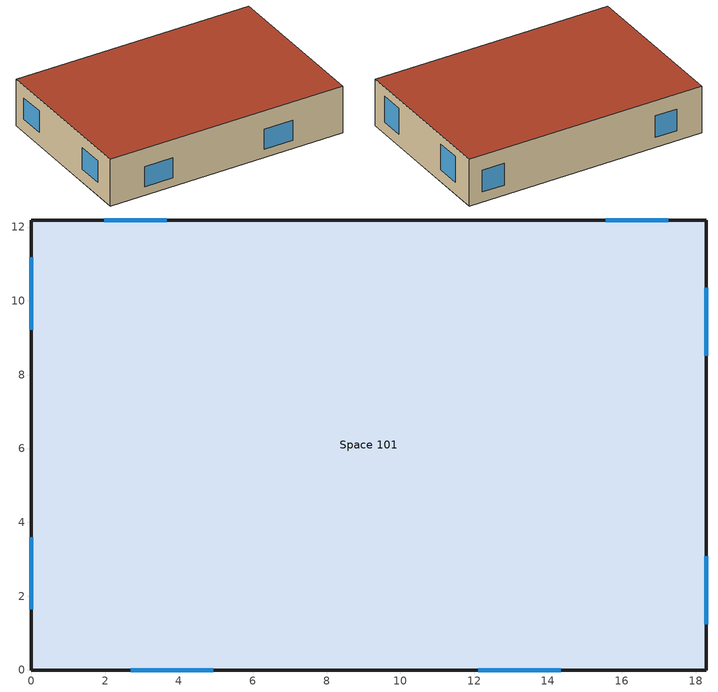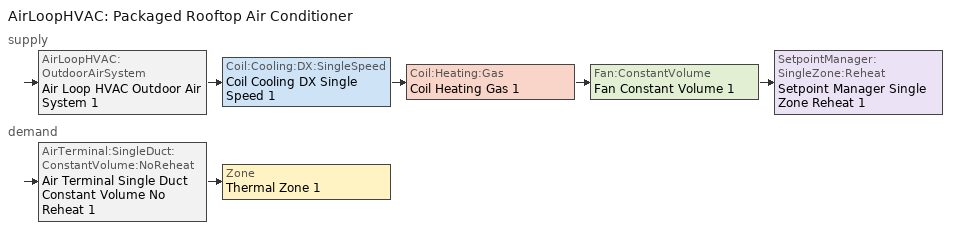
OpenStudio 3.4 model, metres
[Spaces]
Space 101
 floor ground: 18.29,12.19 18.29,0 0,0 0,12.19 z0
 wall outside: 0,12.19 0,0 18.29,0 18.29,12.19 0,12.19 z0:3.66
 window: 2.69,0 4.93,0 / 12.11,0 14.34,0 z0.67:2.23; 18.29,1.24 18.29,3.08 / 18.29,8.51 18.29,10.35 z0.93:2.96; 17.26,12.19 15.56,12.19 / 3.68,12.19 1.98,12.19 z0.79:2.48; 0,11.18 0,9.22 / 0,3.6 0,1.64 z1.02:2.7
 roof outside: 18.29,0 18.29,12.19 0,12.19 0,0 z3.66
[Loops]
AirLoopHVAC 'Packaged Rooftop Air Conditioner'
 supply: AirLoopHVAC:OutdoorAirSystem 'Air Loop HVAC Outdoor Air System 1' > Coil:Cooling:DX:SingleSpeed 'Coil Cooling DX Single Speed 1' > Coil:Heating:Gas 'Coil Heating Gas 1' > Fan:ConstantVolume 'Fan Constant Volume 1' > SetpointManager:SingleZone:Reheat 'Setpoint Manager Single Zone Reheat 1'
 demand: AirTerminal:SingleDuct:ConstantVolume:NoReheat 'Air Terminal Single Duct Constant Volume No Reheat 1' > Zone 'Thermal Zone 1'
[Building]
Building 1: Space Type=MidriseApartment Apartment; Default Construction Set=DOE Ref Pre-1980 - MidApt - ASHRAE 169-2013-6A
[Site]
Buffalo Niagara Intl Ap: Latitude {deg}=42.93; Longitude {deg}=-78.73; Time Zone {hr}=-5; Elevation {m}=215
[ClimateZones]
Climate Zone Institution Name 1=ASHRAE; Climate Zone Document Name 1=ANSI/ASHRAE Standard 169; Climate Zone Document Year 1=2006; Climate Zone Institution Name 2=CEC; Climate Zone Document Name 2=California Climate Zone Descriptions; Climate Zone Document Year 2=1995
[SizingPeriod:DesignDay] Barometric Pressure {Pa}=98769; Rain Indicator=No; Snow Indicator=No; Day of Month=21; Daylight Saving Time Indicator=No; Dry-Bulb Temperature Range Modifier Type=DefaultMultipliers
Name | Maximum Dry-Bulb Temperature {C} | Daily Dry-Bulb Temperature Range {deltaC} | Wind Speed {m/s} | Wind Direction {deg} | Month | Day Type | Humidity Condition Type | Wetbulb or DewPoint at Maximum Dry-Bulb {C} | Enthalpy at Maximum Dry-Bulb {J/kg} | Solar Model Indicator | ASHRAE Clear Sky Optical Depth for Beam Irradiance | ASHRAE Clear Sky Optical Depth for Diffuse Irradiance | Sky Clearness
Buffalo Niagara Intl Ap Ann Clg .4% Condns Enth=>MDB | 27.9 | 9.3 | 5.7 | 240 | 7 | SummerDesignDay | Enthalpy | 23 | 72100 | ASHRAETau | 0.462 | 2.001
Buffalo Niagara Intl Ap Ann Clg .4% Condns DP=>MDB | 26.2 | 9.3 | 5.7 | 240 | 7 | SummerDesignDay | Dewpoint | 22.4 |  | ASHRAETau | 0.462 | 2.001
Buffalo Niagara Intl Ap Ann Clg .4% Condns WB=>MDB | 27.8 | 9.3 | 5.7 | 240 | 7 | SummerDesignDay | Wetbulb | 23.8 |  | ASHRAETau | 0.462 | 2.001
Buffalo Niagara Intl Ap Ann Clg .4% Condns DB=>MWB | 30.3 | 9.3 | 5.7 | 240 | 7 | SummerDesignDay | Wetbulb | 21.8 |  | ASHRAETau | 0.462 | 2.001
Buffalo Niagara Intl Ap Ann Htg Wind 99.6% Condns WS=>MCDB | -2.3 | 0 | 15.7 | 270 | 1 | WinterDesignDay | Wetbulb | -2.3 |  | ASHRAEClearSky |  |  | 0
Buffalo Niagara Intl Ap Ann Hum_n 99.6% Condns DP=>MCDB | -15.5 | 0 | 5.1 | 270 | 1 | WinterDesignDay | Dewpoint | -20.4 |  | ASHRAEClearSky |  |  | 0
Buffalo Niagara Intl Ap Ann Htg 99.6% Condns DB | -16.3 | 0 | 5.1 | 270 | 1 | WinterDesignDay | Wetbulb | -16.3 |  | ASHRAEClearSky |  |  | 0
[Construction]
Typical Interior Partition; Typical Interior Door: G05 25mm wood
Typical Insulated Exterior Mass Floor: 4 in. Normalweight Concrete Floor, Typical Carpet Pad
Typical IEAD Roof: Roof Membrane, Typical Insulation R-1.96 6, Metal Roof Surface
Typical Interior Floor: 100mm Normalweight concrete floor, CP02 CARPET PAD 1
Typical Interior Wall: G01 13mm gypsum board, G01 13mm gypsum board
Typical Interior Ceiling: CP02 CARPET PAD 1, 100mm Normalweight concrete floor
Typical Insulated Carpeted 6in Slab Floor: 6 in. Normalweight Concrete Floor, Typical Carpet Pad
Typical Insulated Basement Mass Wall: 8 in. Concrete Block Basement Wall
Typical Insulated Metal Door: F08 Metal surface, Typical Insulation R-2.17 1
U 0.88 SHGC 0.16 Sgl Ref-A-L Clr 6mm: REF A CLEAR LO 6MM
Typical Overhead Door: Typical Insulation R-2.17 1
Typical Interior Window: Clear 3mm 1
Typical Insulated Steel Framed Exterior Wall R-6.9 8: 25mm Stucco, 5/8 in. Gypsum Board, Typical Insulation R-4.72 8, 5/8 in. Gypsum Board
U 0.62 SHGC 0.41 Simple Glazing Window U-0.62 SHGC 0.41 204: U 0.62 SHGC 0.41 Simple Glazing U-1.23 SHGC 0.41 204
U 0.62 SHGC 0.41 Simple Glazing Window U-0.62 SHGC 0.41 205: U 0.62 SHGC 0.41 Simple Glazing U-1.23 SHGC 0.41 205
[Material]
Name | Roughness | Thickness {m} | Conductivity {W/m-K} | Density {kg/m3} | Specific Heat {J/kg-K} | Thermal Absorptance | Solar Absorptance | Visible Absorptance
Roof Membrane | VeryRough | 0.0095 | 0.16 | 1121.29 | 1460 | 0.9 | 0.7 | 0.7
F08 Metal surface; Metal Roof Surface | Smooth | 0.0008 | 45.28 | 7824 | 500 | 0.9 | 0.7 | 0.7
G05 25mm wood | MediumSmooth | 0.0254 | 0.15 | 608 | 1630 | 0.9 | 0.5 | 0.5
4 in. Normalweight Concrete Floor | MediumRough | 0.1016 | 2.31 | 2322 | 832 | 0.9 | 0.7 | 0.7
25mm Stucco | Smooth | 0.0254 | 0.72 | 1856 | 840 | 0.9 | 0.7 | 0.7
5/8 in. Gypsum Board | MediumSmooth | 0.0159 | 0.16 | 800 | 1090 | 0.9 | 0.7 | 0.7
100mm Normalweight concrete floor | MediumRough | 0.1016 | 2.31045 | 2322 | 832.557 |  | 0 | 0
G01 13mm gypsum board | Smooth | 0.0127 | 0.160031 | 800.001 | 1090.73 | 0.9 | 0.7 | 0.5
6 in. Normalweight Concrete Floor | MediumRough | 0.1524 | 2.31 | 2322 | 832 | 0.9 | 0.7 | 0.7
8 in. Concrete Block Basement Wall | MediumRough | 0.2032 | 1.326 | 1842 | 912 | 0.9 | 0.7 | 0.7
[Material:NoMass] Roughness=Smooth; Thermal Absorptance=0.9; Solar Absorptance=0.7
Name | Thermal Resistance {m2-K/W} | Visible Absorptance
Typical Carpet Pad; CP02 CARPET PAD 1 | 0.21648 | 0.8
Typical Insulation R-1.96 6 | 0.34506 | 0.7
Typical Insulation R-2.17 1 | 0.381975 | 0.7
Typical Insulation R-4.72 8 | 0.830832 | 0.7
[WindowMaterial:Glazing] Optical Data Type=SpectralAverage; Infrared Transmittance at Normal Incidence=0; Front Side Infrared Hemispherical Emissivity=0.84; Conductivity {W/m-K}=0.9; Dirt Correction Factor for Solar and Visible Transmittance=1; Solar Diffusing=No
Name | Thickness {m} | Solar Transmittance at Normal Incidence | Front Side Solar Reflectance at Normal Incidence | Back Side Solar Reflectance at Normal Incidence | Visible Transmittance at Normal Incidence | Front Side Visible Reflectance at Normal Incidence | Back Side Visible Reflectance at Normal Incidence | Back Side Infrared Hemispherical Emissivity
REF A CLEAR LO 6MM | 0.006 | 0.066 | 0.341 | 0.493 | 0.08 | 0.41 | 0.37 | 0.4
Clear 3mm 1 | 0.003 | 0.837 | 0.075 | 0.075 | 0.898 | 0.081 | 0.081 | 0.84
[WindowMaterial:Blind]
Window Material Blind 1: Slat Width {m}=0.025; Slat Separation {m}=0.01875; Front Side Slat Beam Solar Reflectance=0.5; Back Side Slat Beam Solar Reflectance=0.5; Front Side Slat Diffuse Solar Reflectance=0.5; Back Side Slat Diffuse Solar Reflectance=0.5; Slat Beam Visible Transmittance=0
[DefaultConstructionSet]
DOE Ref Pre-1980 - MidApt - ASHRAE 169-2013-6A: Default Exterior Surface Constructions=Default Surface Constructions 781; Default Interior Surface Constructions=Default Surface Constructions 782; Default Ground Contact Surface Constructions=Default Surface Constructions 783; Default Exterior SubSurface Constructions=Default Sub Surface Constructions 521; Default Interior SubSurface Constructions=Default Sub Surface Constructions 522; Interior Partition Construction=Typical Interior Partition
[DefaultSurfaceConstructions]
Name | Floor Construction | Wall Construction | Roof Ceiling Construction
Default Surface Constructions 781 | Typical Insulated Exterior Mass Floor | Typical Insulated Steel Framed Exterior Wall R-6.9 8 | Typical IEAD Roof
Default Surface Constructions 782 | Typical Interior Floor | Typical Interior Wall | Typical Interior Ceiling
Default Surface Constructions 783 | Typical Insulated Carpeted 6in Slab Floor | Typical Insulated Basement Mass Wall
[DefaultSubSurfaceConstructions]
Name | Fixed Window Construction | Operable Window Construction | Door Construction | Glass Door Construction | Overhead Door Construction | Tubular Daylight Dome Construction | Tubular Daylight Diffuser Construction
Default Sub Surface Constructions 521 | U 0.62 SHGC 0.41 Simple Glazing Window U-0.62 SHGC 0.41 204 | U 0.62 SHGC 0.41 Simple Glazing Window U-0.62 SHGC 0.41 205 | Typical Insulated Metal Door | U 0.88 SHGC 0.16 Sgl Ref-A-L Clr 6mm | Typical Overhead Door | Typical Interior Window | Typical Interior Window
Default Sub Surface Constructions 522 | Typical Interior Window | Typical Interior Window | Typical Interior Door
[WindowMaterial:SimpleGlazingSystem] U-Factor {W/m2-K}=7; Solar Heat Gain Coefficient=0.41; Visible Transmittance=0.32
U 0.62 SHGC 0.41 Simple Glazing U-1.23 SHGC 0.41 204; U 0.62 SHGC 0.41 Simple Glazing U-1.23 SHGC 0.41 205
[DefaultScheduleSet]
MidriseApartment Apartment Schedule Set: Number of People Schedule=MidriseApartment Apartment Occ; People Activity Level Schedule=MidriseApartment Activity; Lighting Schedule=MidriseApartment Apartment Light; Electric Equipment Schedule=ApartmentMidRise EQP_APT_SCH; Infiltration Schedule=MidriseApartment Infil
[Lights:Definition]
MidriseApartment Apartment Lights Definition: Design Level Calculation Method=Watts/Area; Watts per Space Floor Area {W/m2}=3.87501; Fraction Radiant=0; Fraction Visible=0; Return Air Fraction=0
[DesignSpecification:OutdoorAir]
MidriseApartment Apartment Ventilation: Outdoor Air Method=Sum; Outdoor Air Flow per Person {m3/s-person}=0.0169901
[ElectricEquipment:Definition]
MidriseApartment Apartment Elec Equip Definition: Design Level Calculation Method=Watts/Area; Watts per Space Floor Area {W/m2}=5.38196; Fraction Latent=0; Fraction Radiant=0.5; Fraction Lost=0
[ThermostatSetpoint:DualSetpoint]
Thermostat Setpoint Dual Setpoint 1: Heating Setpoint Temperature Schedule=Small Office HtgSetp 1; Cooling Setpoint Temperature Schedule=Small Office ClgSetp 1
[ShadingControl]
Shading Control 1: Shading Type=InteriorBlind; Shading Device Material=Window Material Blind 1; Multiple Surface Control Type=Sequential
[BuildingStory]
Building Story 1: Nominal Z Coordinate {m}=0; Nominal Floor to Floor Height {m}=0.3048
[Space]
Space 101: Building Story=Building Story 1; Thermal Zone=Thermal Zone 1
[ThermalZone]
Thermal Zone 1: Thermostat=Thermostat Setpoint Dual Setpoint 1; Use Ideal Air Loads=No
[Sizing:Zone]
Thermal Zone 1: Zone Cooling Design Supply Air Temperature Input Method=SupplyAirTemperature; Zone Cooling Design Supply Air Temperature {C}=14; Zone Cooling Design Supply Air Temperature Difference {deltaC}=11.11; Zone Heating Design Supply Air Temperature Input Method=SupplyAirTemperature; Zone Heating Design Supply Air Temperature {C}=40; Zone Heating Design Supply Air Temperature Difference {deltaC}=11.11; Zone Cooling Design Supply Air Humidity Ratio {kg-H2O/kg-air}=0.0085; Zone Heating Design Supply Air Humidity Ratio {kg-H2O/kg-air}=0.008; Cooling Design Air Flow Method=DesignDay; Heating Design Air Flow Method=DesignDay; Account for Dedicated Outdoor Air System=No; Dedicated Outdoor Air System Control Strategy=NeutralSupplyAir; Dedicated Outdoor Air Low Setpoint Temperature for Design {C}=autosize; Dedicated Outdoor Air High Setpoint Temperature for Design {C}=autosize
[Zone equipment]
Thermal Zone 1: Air Terminal Single Duct Constant Volume No Reheat 1
[AirLoopHVAC]
Packaged Rooftop Air Conditioner: Availability Schedule=AlwaysOnRuleset; Design Supply Air Flow Rate {m3/s}=autosize; Design Return Air Flow Fraction of Supply Air Flow=1
[Sizing:System]
Packaged Rooftop Air Conditioner: Type of Load to Size On=Sensible; Design Outdoor Air Flow Rate {m3/s}=Autosize; Central Heating Maximum System Air Flow Ratio=1; Preheat Design Temperature {C}=7; Preheat Design Humidity Ratio {kg-H2O/kg-Air}=0.008; Precool Design Temperature {C}=12.8; Precool Design Humidity Ratio {kg-H2O/kg-Air}=0.008; Central Cooling Design Supply Air Temperature {C}=12.8; Central Heating Design Supply Air Temperature {C}=40; Sizing Option=NonCoincident; 100% Outdoor Air in Cooling=Yes; 100% Outdoor Air in Heating=Yes; Central Cooling Design Supply Air Humidity Ratio {kg-H2O/kg-Air}=0.0085; Central Heating Design Supply Air Humidity Ratio {kg-H2O/kg-Air}=0.008; Cooling Design Air Flow Method=DesignDay; Cooling Design Air Flow Rate {m3/s}=0; Heating Design Air Flow Method=DesignDay; Heating Design Air Flow Rate {m3/s}=0; System Outdoor Air Method=ZoneSum; Zone Maximum Outdoor Air Fraction=1; Cooling Supply Air Flow Rate Per Floor Area {m3/s-m2}=0.00996765; Cooling Fraction of Autosized Cooling Supply Air Flow Rate=1; Cooling Supply Air Flow Rate Per Unit Cooling Capacity {m3/s-W}=3.94755e-05; Heating Supply Air Flow Rate Per Floor Area {m3/s-m2}=0.00996765; Heating Fraction of Autosized Heating Supply Air Flow Rate=1; Heating Fraction of Autosized Cooling Supply Air Flow Rate=1; Heating Supply Air Flow Rate Per Unit Heating Capacity {m3/s-W}=3.15882e-05; Cooling Design Capacity Method=CoolingDesignCapacity; Cooling Design Capacity {W}=autosize; Cooling Design Capacity Per Floor Area {W/m2}=234.7; Fraction of Autosized Cooling Design Capacity=1; Heating Design Capacity Method=HeatingDesignCapacity; Heating Design Capacity {W}=autosize; Heating Design Capacity Per Floor Area {W/m2}=157; Fraction of Autosized Heating Design Capacity=1; Central Cooling Capacity Control Method=OnOff; Occupant Diversity=autosize
[Fan:ConstantVolume]
Fan Constant Volume 1: Availability Schedule=Always On Discrete; Pressure Rise {Pa}=500; Maximum Flow Rate {m3/s}=AutoSize
[Coil:Heating:Gas]
Coil Heating Gas 1: Availability Schedule=Always On Discrete; Gas Burner Efficiency=0.8; Nominal Capacity {W}=AutoSize; Parasitic Electric Load {W}=0; Parasitic Gas Load {W}=0
[Coil:Cooling:DX:SingleSpeed]
Coil Cooling DX Single Speed 1: Availability Schedule=Always On Discrete; Rated Total Cooling Capacity {W}=autosize; Rated Sensible Heat Ratio=autosize; Rated COP {W/W}=3; Rated Air Flow Rate {m3/s}=autosize; Rated Evaporator Fan Power Per Volume Flow Rate {W/(m3/s)}=773.3; Total Cooling Capacity Function of Temperature Curve=Curve Biquadratic 1; Total Cooling Capacity Function of Flow Fraction Curve=Curve Quadratic 1; Energy Input Ratio Function of Temperature Curve=Curve Biquadratic 2; Energy Input Ratio Function of Flow Fraction Curve=Curve Quadratic 2; Part Load Fraction Correlation Curve=Curve Quadratic 3; Minimum Outdoor Dry-Bulb Temperature for Compressor Operation {C}=-25; Condenser Type=AirCooled; Evaporative Condenser Effectiveness=0; Evaporative Condenser Air Flow Rate {m3/s}=Autosize; Evaporative Condenser Pump Rated Power Consumption {W}=Autosize; Crankcase Heater Capacity {W}=0; Maximum Outdoor Dry-Bulb Temperature for Crankcase Heater Operation {C}=0; Basin Heater Capacity {W/K}=0; Basin Heater Setpoint Temperature {C}=10
[SetpointManager:SingleZone:Reheat]
Setpoint Manager Single Zone Reheat 1: Minimum Supply Air Temperature {C}=-99; Maximum Supply Air Temperature {C}=99; Control Zone=Thermal Zone 1
[Controller:OutdoorAir]
Controller Outdoor Air 1: Minimum Outdoor Air Flow Rate {m3/s}=0; Maximum Outdoor Air Flow Rate {m3/s}=Autosize; Economizer Control Type=NoEconomizer; Economizer Control Action Type=ModulateFlow; Economizer Maximum Limit Dry-Bulb Temperature {C}=28; Economizer Maximum Limit Enthalpy {J/kg}=64000; Economizer Minimum Limit Dry-Bulb Temperature {C}=-100; Lockout Type=NoLockout; Minimum Limit Type=FixedMinimum; Controller Mechanical Ventilation=Controller Mechanical Ventilation 1; High Humidity Control=No; Heat Recovery Bypass Control Type=BypassWhenWithinEconomizerLimits
[Controller:MechanicalVentilation]
Controller Mechanical Ventilation 1: Availability Schedule=Always On Discrete
[AirLoopHVAC:OutdoorAirSystem]
Air Loop HVAC Outdoor Air System 1: Controller=Controller Outdoor Air 1
[AirTerminal:SingleDuct:ConstantVolume:NoReheat]
Air Terminal Single Duct Constant Volume No Reheat 1: Availability Schedule=Always On Discrete; Maximum Air Flow Rate {m3/s}=AutoSize
[SpaceType]
MidriseApartment Apartment: Default Schedule Set=MidriseApartment Apartment Schedule Set; Design Specification Outdoor Air Object=MidriseApartment Apartment Ventilation; Standards Building Type=MidriseApartment; Standards Space Type=Apartment
[People]
MidriseApartment Apartment People: People Definition=MidriseApartment Apartment People Definition; Space or SpaceType=MidriseApartment Apartment; Work Efficiency Schedule=Work Efficiency Schedule; Clothing Insulation Schedule=Clothing Schedule; Air Velocity Schedule=Air Velocity Schedule; Multiplier=1
[People:Definition]
MidriseApartment Apartment People Definition: Number of People Calculation Method=People/Area; People per Space Floor Area {person/m2}=0.0283091; Fraction Radiant=0.3
[Lights]
MidriseApartment Apartment Lights: Lights Definition=MidriseApartment Apartment Lights Definition; Space or SpaceType=MidriseApartment Apartment; Fraction Replaceable=0
[ElectricEquipment]
MidriseApartment Apartment Elec Equip: Electric Equipment Definition=MidriseApartment Apartment Elec Equip Definition; Space or SpaceType=MidriseApartment Apartment
[SpaceInfiltration:DesignFlowRate]
MidriseApartment Apartment Infiltration: Space or SpaceType=MidriseApartment Apartment; Design Flow Rate Calculation Method=Flow/ExteriorWallArea; Flow per Exterior Surface Area {m3/s-m2}=0.00113284
[Schedule:Constant]
Always On Discrete: Value=1
[Schedule:Ruleset]
Name | Default Day Schedule | Summer Design Day Schedule | Winter Design Day Schedule
AlwaysOnRuleset | Schedule Day 1
Small Office ClgSetp 1 | Small Office ClgSetp Default Schedule 1 | Small Office ClgSetp Summer Design Day 1 | Small Office ClgSetp Winter Design Day 1
Small Office HtgSetp 1 | Small Office HtgSetp Default Schedule 1 | Small Office HtgSetp Summer Design Day 1 | Small Office HtgSetp Winter Design Day 1
MidriseApartment Apartment Occ | MidriseApartment Apartment Occ Default | MidriseApartment Apartment Occ Summer Design Day | MidriseApartment Apartment Occ Winter Design Day
MidriseApartment Activity | MidriseApartment Activity Default | MidriseApartment Activity Summer Design Day | MidriseApartment Activity Winter Design Day
MidriseApartment Apartment Light | MidriseApartment Apartment Light Default | MidriseApartment Apartment Light Summer Design Day | MidriseApartment Apartment Light Winter Design Day
ApartmentMidRise EQP_APT_SCH | ApartmentMidRise EQP_APT_SCH Default | ApartmentMidRise EQP_APT_SCH Summer Design Day | ApartmentMidRise EQP_APT_SCH Winter Design Day
MidriseApartment Infil | MidriseApartment Infil Default | MidriseApartment Infil Summer Design Day | MidriseApartment Infil Winter Design Day
Work Efficiency Schedule | Work Efficiency Schedule Default
Clothing Schedule | Clothing Schedule Default Winter Clothes
Air Velocity Schedule | Air Velocity Schedule Default
[Schedule:Day]
Schedule Day 1; MidriseApartment Infil Default; MidriseApartment Infil Summer Design Day; MidriseApartment Infil Winter Design Day; Clothing Schedule Default Winter Clothes; Schedule Day 2: 24, 0, 1
Small Office ClgSetp Default Schedule 1; Small Office ClgSetp Summer Design Day 1: 6, 0, 26.7, 22, 0, 24, 24, 0, 26.7
Small Office ClgSetp Winter Design Day 1; Small Office ClgSetp Rule 1 Day Schedule 1: 24, 0, 26.7
Small Office ClgSetp Rule 2 Day Schedule 1: 6, 0, 26.7, 18, 0, 24, 24, 0, 26.7
Small Office HtgSetp Default Schedule 1: 6, 0, 15.6, 22, 0, 21, 24, 0, 15.6
Small Office HtgSetp Summer Design Day 1; Small Office HtgSetp Rule 1 Day Schedule 1: 24, 0, 15.6
Small Office HtgSetp Winter Design Day 1: 24, 0, 21
Small Office HtgSetp Rule 2 Day Schedule 1: 6, 0, 15.6, 18, 0, 21, 24, 0, 15.6
MidriseApartment Apartment Occ Default; MidriseApartment Apartment Occ Summer Design Day; MidriseApartment Apartment Occ Winter Design Day: 7, 0, 1, 8, 0, 0.85, 9, 0, 0.39, 16, 0, 0.25, 17, 0, 0.3, 18, 0, 0.52, 21, 0, 0.87, 24, 0, 1
MidriseApartment Activity Default; MidriseApartment Activity Summer Design Day; MidriseApartment Activity Winter Design Day: 24, 0, 120
MidriseApartment Apartment Light Default; MidriseApartment Apartment Light Summer Design Day; MidriseApartment Apartment Light Winter Design Day: 4, 0, 0.067, 5, 0, 0.187, 6, 0, 0.394, 7, 0, 0.44, 8, 0, 0.393, 9, 0, 0.172, 15, 0, 0.119, 16, 0, 0.206, 17, 0, 0.439, 18, 0, 0.616, 19, 0, 0.829, 20, 0, 0.986, 21, 0, 1, 22, 0, 0.692, 23, 0, 0.384, 24, 0, 0.16
ApartmentMidRise EQP_APT_SCH Default; ApartmentMidRise EQP_APT_SCH Summer Design Day; ApartmentMidRise EQP_APT_SCH Winter Design Day: 1, 0, 0.45, 2, 0, 0.41, 3, 0, 0.39, 5, 0, 0.38, 6, 0, 0.43, 7, 0, 0.54, 8, 0, 0.65, 9, 0, 0.66, 10, 0, 0.67, 11, 0, 0.69, 12, 0, 0.7, 13, 0, 0.69, 14, 0, 0.66, 15, 0, 0.65, 16, 0, 0.68, 17, 0, 0.8, 19, 0, 1, 20, 0, 0.93, 21, 0, 0.89, 22, 0, 0.85, 23, 0, 0.71, 24, 0, 0.58
Work Efficiency Schedule Default: 24, 0, 0
Clothing Schedule Summer Clothes: 24, 0, 0.5
Air Velocity Schedule Default: 24, 0, 0.2
[Schedule:Rule] Date Specification Type=DateRange; Start Day=1
Name | Schedule Ruleset | Rule Order | Day Schedule | Apply Sunday | Apply Monday | Apply Tuesday | Apply Wednesday | Apply Thursday | Apply Friday | Apply Saturday | Start Month | End Month | End Day
Small Office ClgSetp Rule 3 | Small Office ClgSetp 1 | 0 | Small Office ClgSetp Rule 1 Day Schedule 1 | Yes | No | No | No | No | No | No | 1 | 12 | 31
Small Office ClgSetp Rule 4 | Small Office ClgSetp 1 | 1 | Small Office ClgSetp Rule 2 Day Schedule 1 | No | No | No | No | No | No | Yes | 1 | 12 | 31
Small Office HtgSetp Rule 3 | Small Office HtgSetp 1 | 0 | Small Office HtgSetp Rule 1 Day Schedule 1 | Yes | No | No | No | No | No | No | 1 | 12 | 31
Small Office HtgSetp Rule 4 | Small Office HtgSetp 1 | 1 | Small Office HtgSetp Rule 2 Day Schedule 1 | No | No | No | No | No | No | Yes | 1 | 12 | 31
Schedule Rule 1 | Clothing Schedule | 0 | Clothing Schedule Summer Clothes |  |  |  |  |  |  |  | 5 | 9 | 30
Schedule Rule 2 | MidriseApartment Apartment Occ | 0 | Schedule Day 2 | Yes | Yes | Yes | Yes | Yes | Yes | Yes | 7 | 8 | 31
[Curve:Biquadratic] Minimum Value of x=17; Maximum Value of x=22; Minimum Value of y=13; Maximum Value of y=46
Name | Coefficient1 Constant | Coefficient2 x | Coefficient3 x**2 | Coefficient4 y | Coefficient5 y**2 | Coefficient6 x*y
Curve Biquadratic 1 | 0.942588 | 0.00954335 | 0.00068377 | -0.0110427 | 5.249e-06 | -9.72e-06
Curve Biquadratic 2 | 0.342414 | 0.034885 | -0.0006237 | 0.00497722 | 0.000437951 | -0.000728028
[Curve:Quadratic]
Name | Coefficient1 Constant | Coefficient2 x | Coefficient3 x**2 | Minimum Value of x | Maximum Value of x
Curve Quadratic 1 | 0.8 | 0.2 | 0 | 0.5 | 1.5
Curve Quadratic 2 | 1.1552 | -0.1808 | 0.0256 | 0.5 | 1.5
Curve Quadratic 3 | 0.85 | 0.15 | 0 | 0 | 1
